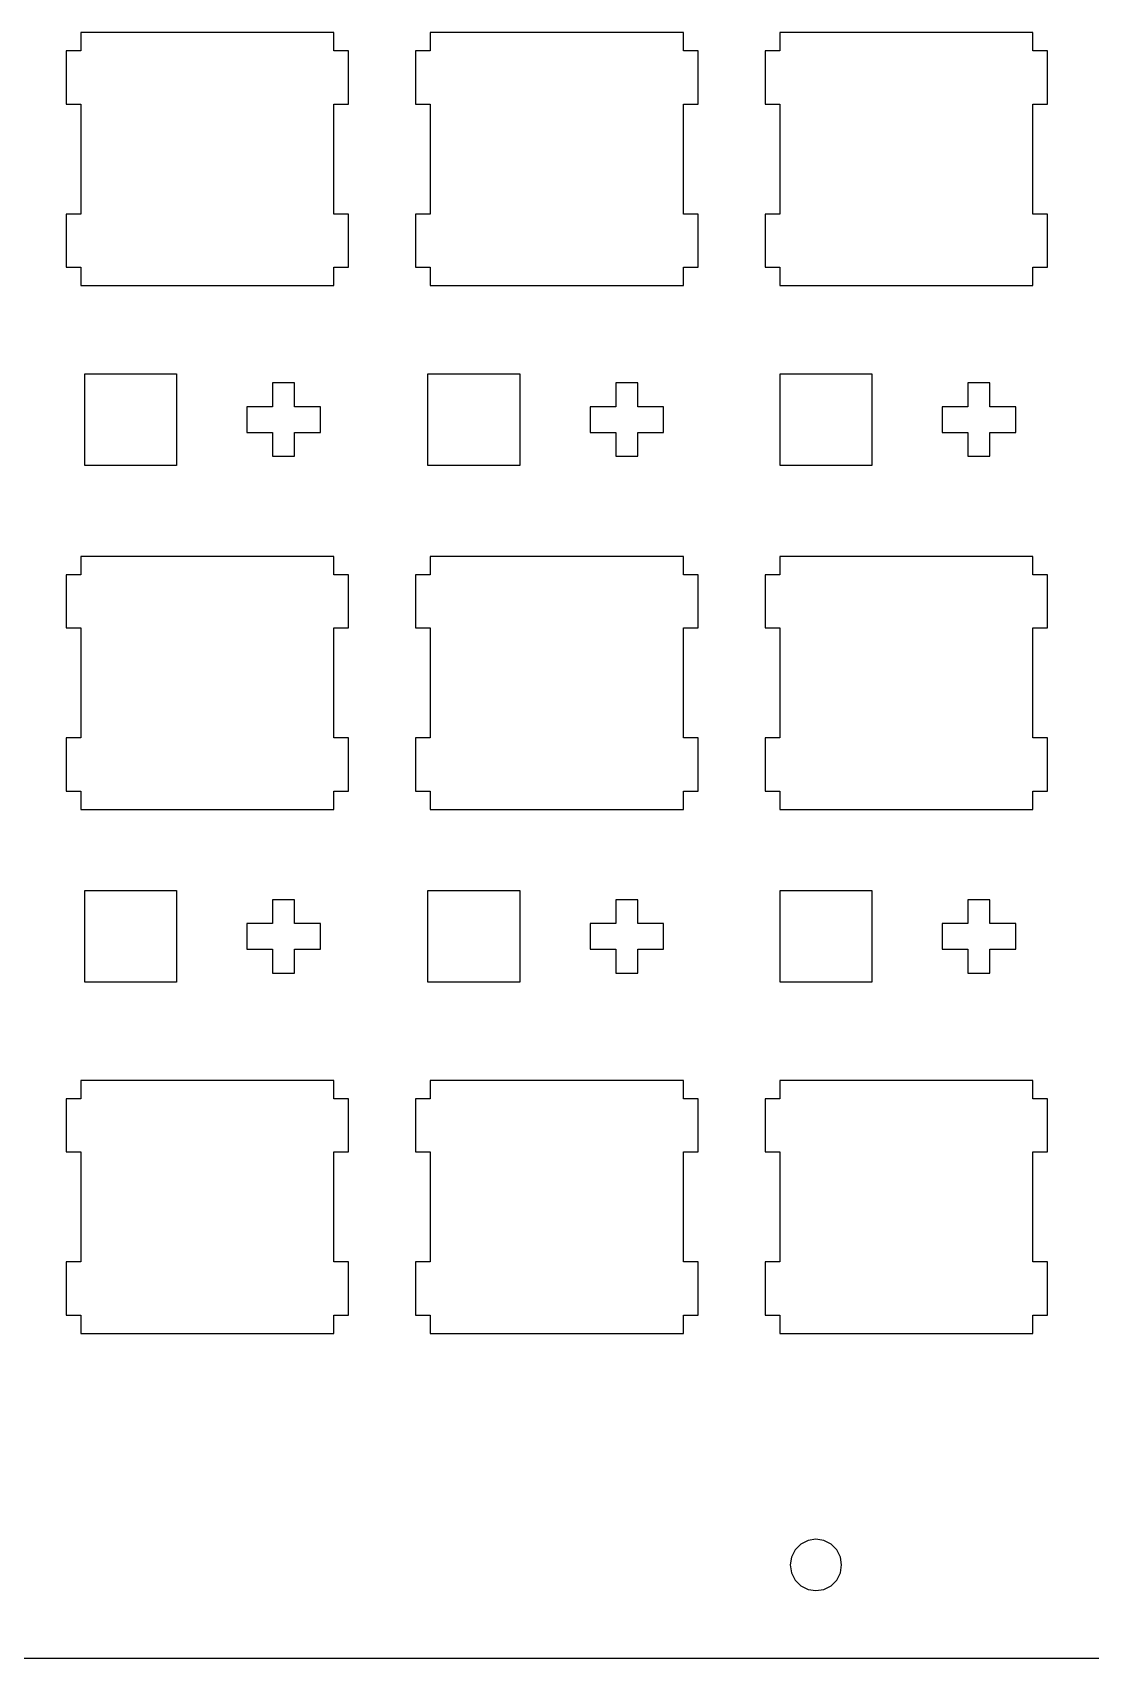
# Model space of a CAD drawing. Extents: x 5 to 266, y 5 to 178.
# Drawn here: x 134.4 to 192.1, y 5 to 93.7 of the extents above; entities that cross this region are included whole.
import ezdxf

# ---------------------------------------------------------------- set-up
doc = ezdxf.new("R2010")
doc.units = 0
doc.layers.get('0').update_dxf_attribs({"linetype": 'CONTINUOUS'})

msp = doc.modelspace()

# ---------------------------------------------------------------- linework, layer by layer
at = {"color": 7}
for p, q in [((137.025, 93.676), (137.025, 92.676)), ((150.826, 93.676), (137.025, 93.676)), ((150.826, 92.676), (150.826, 93.676)), ((156.076, 93.676), (156.076, 92.676)), ((169.876, 93.676), (156.076, 93.676)), ((169.876, 92.676), (169.876, 93.676)), ((175.126, 93.676), (175.126, 92.676)), ((188.926, 93.676), (175.126, 93.676)), ((188.926, 92.676), (188.926, 93.676)), ((137.025, 92.676), (136.226, 92.676)), ((136.226, 92.676), (136.226, 89.776)), ((151.625, 92.676), (150.826, 92.676)), ((151.625, 89.776), (151.625, 92.676)), ((156.076, 92.676), (155.276, 92.676)), ((155.276, 92.676), (155.276, 89.776)), ((170.675, 92.676), (169.876, 92.676)), ((170.675, 89.776), (170.675, 92.676)), ((175.126, 92.676), (174.326, 92.676)), ((174.326, 92.676), (174.326, 89.776)), ((189.726, 92.676), (188.926, 92.676)), ((189.726, 89.776), (189.726, 92.676)), ((136.226, 89.776), (137.025, 89.776)), ((137.025, 89.776), (137.025, 83.776)), ((150.826, 83.776), (150.826, 89.776)), ((150.826, 89.776), (151.625, 89.776)), ((155.276, 89.776), (156.076, 89.776)), ((156.076, 89.776), (156.076, 83.776)), ((169.876, 83.776), (169.876, 89.776)), ((169.876, 89.776), (170.675, 89.776)), ((174.326, 89.776), (175.126, 89.776)), ((175.126, 89.776), (175.126, 83.776)), ((188.926, 83.776), (188.926, 89.776)), ((188.926, 89.776), (189.726, 89.776)), ((137.025, 83.776), (136.226, 83.776)), ((136.226, 83.776), (136.226, 80.876)), ((151.625, 83.776), (150.826, 83.776)), ((151.625, 80.876), (151.625, 83.776)), ((156.076, 83.776), (155.276, 83.776)), ((155.276, 83.776), (155.276, 80.876)), ((170.675, 83.776), (169.876, 83.776)), ((170.675, 80.876), (170.675, 83.776)), ((175.126, 83.776), (174.326, 83.776)), ((174.326, 83.776), (174.326, 80.876)), ((189.726, 83.776), (188.926, 83.776)), ((189.726, 80.876), (189.726, 83.776)), ((136.226, 80.876), (137.025, 80.876)), ((137.025, 80.876), (137.025, 79.876)), ((150.826, 79.876), (150.826, 80.876)), ((150.826, 80.876), (151.625, 80.876)), ((155.276, 80.876), (156.076, 80.876)), ((156.076, 80.876), (156.076, 79.876)), ((169.876, 79.876), (169.876, 80.876)), ((169.876, 80.876), (170.675, 80.876)), ((174.326, 80.876), (175.126, 80.876)), ((175.126, 80.876), (175.126, 79.876)), ((188.926, 79.876), (188.926, 80.876)), ((188.926, 80.876), (189.726, 80.876)), ((137.025, 79.876), (150.826, 79.876)), ((156.076, 79.876), (169.876, 79.876)), ((175.126, 79.876), (188.926, 79.876)), ((137.2536, 75.062732), (142.2536, 75.062732)), ((137.2536, 70.062732), (137.2536, 75.062732)), ((142.2536, 75.062732), (142.2536, 70.062732)), ((147.488018, 74.562613), (147.488018, 73.262434)), ((148.687945, 74.562613), (147.488018, 74.562613)), ((148.687945, 73.262434), (148.687945, 74.562613)), ((155.95235, 75.062732), (160.95235, 75.062732)), ((155.95235, 70.062732), (155.95235, 75.062732)), ((160.95235, 75.062732), (160.95235, 70.062732)), ((166.186768, 74.562613), (166.186768, 73.262434)), ((167.386695, 74.562613), (166.186768, 74.562613)), ((167.386695, 73.262434), (167.386695, 74.562613)), ((175.1521, 75.062732), (180.1521, 75.062732)), ((175.1521, 70.062732), (175.1521, 75.062732)), ((180.1521, 75.062732), (180.1521, 70.062732)), ((185.386518, 74.562613), (185.386518, 73.262434)), ((186.586445, 74.562613), (185.386518, 74.562613)), ((186.586445, 73.262434), (186.586445, 74.562613)), ((147.488018, 73.262434), (146.088104, 73.262434)), ((146.088104, 73.262434), (146.088104, 71.862519)), ((150.08786, 73.262434), (148.687945, 73.262434)), ((150.08786, 71.862519), (150.08786, 73.262434)), ((166.186768, 73.262434), (164.786854, 73.262434)), ((164.786854, 73.262434), (164.786854, 71.862519)), ((168.78661, 73.262434), (167.386695, 73.262434)), ((168.78661, 71.862519), (168.78661, 73.262434)), ((185.386518, 73.262434), (183.986604, 73.262434)), ((183.986604, 73.262434), (183.986604, 71.862519)), ((187.98636, 73.262434), (186.586445, 73.262434)), ((187.98636, 71.862519), (187.98636, 73.262434)), ((146.088104, 71.862519), (147.488018, 71.862519)), ((147.488018, 71.862519), (147.488018, 70.562856)), ((148.687945, 70.562856), (148.687945, 71.862519)), ((148.687945, 71.862519), (150.08786, 71.862519)), ((164.786854, 71.862519), (166.186768, 71.862519)), ((166.186768, 71.862519), (166.186768, 70.562856)), ((167.386695, 70.562856), (167.386695, 71.862519)), ((167.386695, 71.862519), (168.78661, 71.862519)), ((183.986604, 71.862519), (185.386518, 71.862519)), ((185.386518, 71.862519), (185.386518, 70.562856)), ((186.586445, 70.562856), (186.586445, 71.862519)), ((186.586445, 71.862519), (187.98636, 71.862519)), ((142.2536, 70.062732), (137.2536, 70.062732)), ((147.488018, 70.562856), (148.687945, 70.562856)), ((160.95235, 70.062732), (155.95235, 70.062732)), ((166.186768, 70.562856), (167.386695, 70.562856)), ((180.1521, 70.062732), (175.1521, 70.062732)), ((185.386518, 70.562856), (186.586445, 70.562856)), ((137.025, 65.101), (137.025, 64.101)), ((150.826, 65.101), (137.025, 65.101)), ((150.826, 64.101), (150.826, 65.101)), ((156.076, 65.101), (156.076, 64.101)), ((169.876, 65.101), (156.076, 65.101)), ((169.876, 64.101), (169.876, 65.101)), ((175.126, 65.101), (175.126, 64.101)), ((188.926, 65.101), (175.126, 65.101)), ((188.926, 64.101), (188.926, 65.101)), ((137.025, 64.101), (136.226, 64.101)), ((136.226, 64.101), (136.226, 61.201)), ((151.625, 64.101), (150.826, 64.101)), ((151.625, 61.201), (151.625, 64.101)), ((156.076, 64.101), (155.276, 64.101)), ((155.276, 64.101), (155.276, 61.201)), ((170.675, 64.101), (169.876, 64.101)), ((170.675, 61.201), (170.675, 64.101)), ((175.126, 64.101), (174.326, 64.101)), ((174.326, 64.101), (174.326, 61.201)), ((189.726, 64.101), (188.926, 64.101)), ((189.726, 61.201), (189.726, 64.101)), ((136.226, 61.201), (137.025, 61.201)), ((137.025, 61.201), (137.025, 55.201)), ((150.826, 55.201), (150.826, 61.201)), ((150.826, 61.201), (151.625, 61.201)), ((155.276, 61.201), (156.076, 61.201)), ((156.076, 61.201), (156.076, 55.201)), ((169.876, 55.201), (169.876, 61.201)), ((169.876, 61.201), (170.675, 61.201)), ((174.326, 61.201), (175.126, 61.201)), ((175.126, 61.201), (175.126, 55.201)), ((188.926, 55.201), (188.926, 61.201)), ((188.926, 61.201), (189.726, 61.201)), ((137.025, 55.201), (136.226, 55.201)), ((136.226, 55.201), (136.226, 52.301)), ((151.625, 55.201), (150.826, 55.201)), ((151.625, 52.301), (151.625, 55.201)), ((156.076, 55.201), (155.276, 55.201)), ((155.276, 55.201), (155.276, 52.301)), ((170.675, 55.201), (169.876, 55.201)), ((170.675, 52.301), (170.675, 55.201)), ((175.126, 55.201), (174.326, 55.201)), ((174.326, 55.201), (174.326, 52.301)), ((189.726, 55.201), (188.926, 55.201)), ((189.726, 52.301), (189.726, 55.201)), ((136.226, 52.301), (137.025, 52.301)), ((137.025, 52.301), (137.025, 51.301)), ((150.826, 51.301), (150.826, 52.301)), ((150.826, 52.301), (151.625, 52.301)), ((155.276, 52.301), (156.076, 52.301)), ((156.076, 52.301), (156.076, 51.301)), ((169.876, 51.301), (169.876, 52.301)), ((169.876, 52.301), (170.675, 52.301)), ((174.326, 52.301), (175.126, 52.301)), ((175.126, 52.301), (175.126, 51.301)), ((188.926, 51.301), (188.926, 52.301)), ((188.926, 52.301), (189.726, 52.301)), ((137.025, 51.301), (150.826, 51.301)), ((156.076, 51.301), (169.876, 51.301)), ((175.126, 51.301), (188.926, 51.301)), ((137.25361, 46.875495), (142.25361, 46.875495)), ((137.25361, 41.875495), (137.25361, 46.875495)), ((142.25361, 46.875495), (142.25361, 41.875495)), ((147.488028, 46.375376), (147.488028, 45.075197)), ((148.687955, 46.375376), (147.488028, 46.375376)), ((148.687955, 45.075197), (148.687955, 46.375376)), ((155.95235, 46.875495), (160.95235, 46.875495)), ((155.95235, 41.875495), (155.95235, 46.875495)), ((160.95235, 46.875495), (160.95235, 41.875495)), ((166.186768, 46.375376), (166.186768, 45.075197)), ((167.386695, 46.375376), (166.186768, 46.375376)), ((167.386695, 45.075197), (167.386695, 46.375376)), ((175.1521, 46.875495), (180.1521, 46.875495)), ((175.1521, 41.875495), (175.1521, 46.875495)), ((180.1521, 46.875495), (180.1521, 41.875495)), ((185.386518, 46.375376), (185.386518, 45.075197)), ((186.586445, 46.375376), (185.386518, 46.375376)), ((186.586445, 45.075197), (186.586445, 46.375376)), ((147.488028, 45.075197), (146.088114, 45.075197)), ((146.088114, 45.075197), (146.088114, 43.675282)), ((150.08787, 45.075197), (148.687955, 45.075197)), ((150.08787, 43.675282), (150.08787, 45.075197)), ((166.186768, 45.075197), (164.786854, 45.075197)), ((164.786854, 45.075197), (164.786854, 43.675282)), ((168.78661, 45.075197), (167.386695, 45.075197)), ((168.78661, 43.675282), (168.78661, 45.075197)), ((185.386518, 45.075197), (183.986604, 45.075197)), ((183.986604, 45.075197), (183.986604, 43.675282)), ((187.98636, 45.075197), (186.586445, 45.075197)), ((187.98636, 43.675282), (187.98636, 45.075197)), ((146.088114, 43.675282), (147.488028, 43.675282)), ((147.488028, 43.675282), (147.488028, 42.375619)), ((148.687955, 42.375619), (148.687955, 43.675282)), ((148.687955, 43.675282), (150.08787, 43.675282)), ((164.786854, 43.675282), (166.186768, 43.675282)), ((166.186768, 43.675282), (166.186768, 42.375619)), ((167.386695, 42.375619), (167.386695, 43.675282)), ((167.386695, 43.675282), (168.78661, 43.675282)), ((183.986604, 43.675282), (185.386518, 43.675282)), ((185.386518, 43.675282), (185.386518, 42.375619)), ((186.586445, 42.375619), (186.586445, 43.675282)), ((186.586445, 43.675282), (187.98636, 43.675282)), ((142.25361, 41.875495), (137.25361, 41.875495)), ((147.488028, 42.375619), (148.687955, 42.375619)), ((160.95235, 41.875495), (155.95235, 41.875495)), ((166.186768, 42.375619), (167.386695, 42.375619)), ((180.1521, 41.875495), (175.1521, 41.875495)), ((185.386518, 42.375619), (186.586445, 42.375619)), ((137.025, 36.526), (137.025, 35.526)), ((150.826, 36.526), (137.025, 36.526)), ((150.826, 35.526), (150.826, 36.526)), ((156.076, 36.526), (156.076, 35.526)), ((169.876, 36.526), (156.076, 36.526)), ((169.876, 35.526), (169.876, 36.526)), ((175.126, 36.526), (175.126, 35.526)), ((188.926, 36.526), (175.126, 36.526)), ((188.926, 35.526), (188.926, 36.526)), ((137.025, 35.526), (136.226, 35.526)), ((136.226, 35.526), (136.226, 32.626)), ((151.625, 35.526), (150.826, 35.526)), ((151.625, 32.626), (151.625, 35.526)), ((156.076, 35.526), (155.276, 35.526)), ((155.276, 35.526), (155.276, 32.626)), ((170.675, 35.526), (169.876, 35.526)), ((170.675, 32.626), (170.675, 35.526)), ((175.126, 35.526), (174.326, 35.526)), ((174.326, 35.526), (174.326, 32.626)), ((189.726, 35.526), (188.926, 35.526)), ((189.726, 32.626), (189.726, 35.526)), ((136.226, 32.626), (137.025, 32.626)), ((137.025, 32.626), (137.025, 26.626)), ((150.826, 26.626), (150.826, 32.626)), ((150.826, 32.626), (151.625, 32.626)), ((155.276, 32.626), (156.076, 32.626)), ((156.076, 32.626), (156.076, 26.626)), ((169.876, 26.626), (169.876, 32.626)), ((169.876, 32.626), (170.675, 32.626)), ((174.326, 32.626), (175.126, 32.626)), ((175.126, 32.626), (175.126, 26.626)), ((188.926, 26.626), (188.926, 32.626)), ((188.926, 32.626), (189.726, 32.626)), ((137.025, 26.626), (136.226, 26.626)), ((136.226, 26.626), (136.226, 23.726)), ((151.625, 26.626), (150.826, 26.626)), ((151.625, 23.726), (151.625, 26.626)), ((156.076, 26.626), (155.276, 26.626)), ((155.276, 26.626), (155.276, 23.726)), ((170.675, 26.626), (169.876, 26.626)), ((170.675, 23.726), (170.675, 26.626)), ((175.126, 26.626), (174.326, 26.626)), ((174.326, 26.626), (174.326, 23.726)), ((189.726, 26.626), (188.926, 26.626)), ((189.726, 23.726), (189.726, 26.626)), ((136.226, 23.726), (137.025, 23.726)), ((137.025, 23.726), (137.025, 22.726)), ((150.826, 22.726), (150.826, 23.726)), ((150.826, 23.726), (151.625, 23.726)), ((155.276, 23.726), (156.076, 23.726)), ((156.076, 23.726), (156.076, 22.726)), ((169.876, 22.726), (169.876, 23.726)), ((169.876, 23.726), (170.675, 23.726)), ((174.326, 23.726), (175.126, 23.726)), ((175.126, 23.726), (175.126, 22.726)), ((188.926, 22.726), (188.926, 23.726)), ((188.926, 23.726), (189.726, 23.726)), ((137.025, 22.726), (150.826, 22.726)), ((156.076, 22.726), (169.876, 22.726)), ((175.126, 22.726), (188.926, 22.726)), ((175.969, 10.923), (175.77, 10.533)), ((176.278, 11.233), (175.969, 10.923)), ((176.669, 11.432), (176.278, 11.233)), ((177.101, 11.5), (176.669, 11.432)), ((177.534, 11.432), (177.101, 11.5)), ((177.924, 11.233), (177.534, 11.432)), ((178.234, 10.923), (177.924, 11.233)), ((178.433, 10.533), (178.234, 10.923)), ((175.77, 10.533), (175.701, 10.1)), ((175.701, 10.1), (175.77, 9.668)), ((178.501, 10.1), (178.433, 10.533)), ((178.433, 9.668), (178.501, 10.1)), ((175.77, 9.668), (175.969, 9.278)), ((175.969, 9.278), (176.278, 8.968)), ((176.278, 8.968), (176.669, 8.769)), ((177.534, 8.769), (177.924, 8.968)), ((177.924, 8.968), (178.234, 9.278)), ((178.234, 9.278), (178.433, 9.668)), ((176.669, 8.769), (177.101, 8.701)), ((177.101, 8.701), (177.534, 8.769)), ((257.702, 5), (13.001, 5))]:
    msp.add_line(p, q, dxfattribs=at)

doc.saveas('drawing.dxf')
